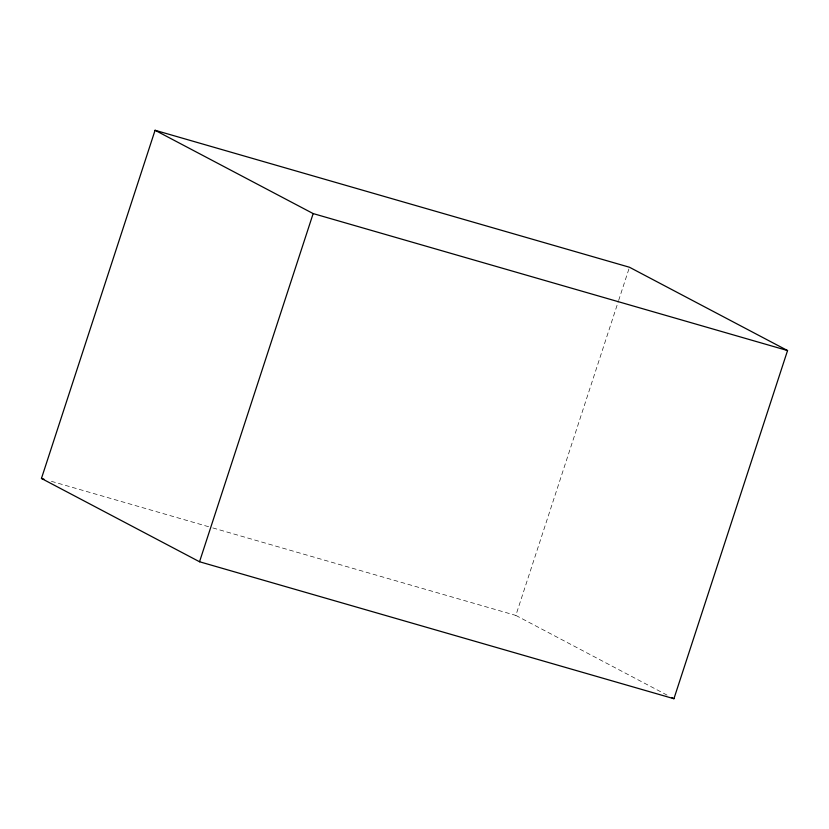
<?xml version="1.0" encoding="UTF-8"?>
<svg xmlns="http://www.w3.org/2000/svg" width="829" height="829" viewBox="0 0 829 829"><rect width="100%" height="100%" fill="white"/><g stroke="black" fill="none" stroke-linecap="round" stroke-linejoin="round"><path stroke-width="0.62" stroke-dasharray="4.14 3.11" d="M667.044 695.096L515.835 615.419L618.227 301.704M618.631 300.471L629.47 267.249M51.388 481.317L211.582 527.576M212.825 527.928L515.835 615.419"/><path stroke-width="1.24" d="M41.45 478.447L155.075 130.277L629.47 267.249L787.55 350.553L673.925 698.723L199.53 561.751L41.45 478.447L43.937 479.162M199.53 561.751L313.165 213.581L155.075 130.277M313.165 213.581L787.55 350.553M671.635 697.51L673.925 698.723"/></g></svg>
